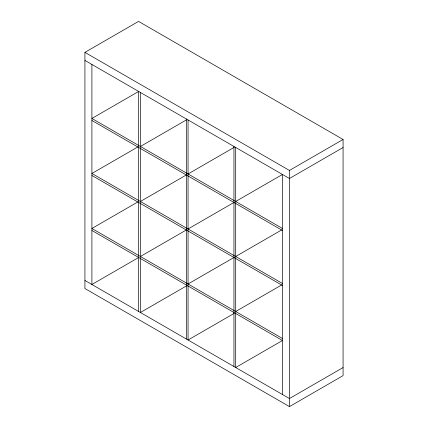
<?xml version="1.0" encoding="UTF-8"?>
<svg xmlns="http://www.w3.org/2000/svg" width="428" height="428" viewBox="0 0 428 428"><rect width="100%" height="100%" fill="white"/><g stroke="black" fill="none" stroke-linecap="round" stroke-linejoin="round"><path stroke-width="0.64" d="M84.926 52.366L138.56 21.4L343.074 139.475L343.074 375.634L289.44 406.6L84.926 288.525L84.926 52.366L289.44 170.446L343.074 139.475M138.619 91.485L91.902 118.454L282.464 228.477M138.041 146.831L91.902 173.468L282.464 283.486M140.411 146.462L186.555 119.824M138.041 201.839L91.902 228.477L282.464 338.5M140.411 201.476L186.555 174.838M188.053 173.971L234.191 147.328M138.619 257.522L91.902 284.497L91.902 64.451M140.411 256.484L186.555 229.847M188.053 228.98L234.191 202.342M235.694 201.476L282.41 174.501M343.074 147.532L289.44 178.497L84.926 60.423M188.053 283.989L234.191 257.351M235.694 256.484L281.833 229.847M186.555 285.867L140.411 312.504L140.411 92.459M235.694 311.498L281.833 284.855M234.191 313.371L188.053 340.009L188.053 119.963M282.41 340.544L235.694 367.513L235.694 147.473M343.074 367.577L289.44 398.543L84.926 280.468M91.902 120.471L282.464 230.489M91.902 175.48L282.464 285.503M91.902 230.489L282.464 340.511M289.44 170.446L289.44 406.6M282.464 174.474L282.464 394.514M233.95 146.462L233.95 366.507M186.308 118.957L186.308 339.003M138.667 91.453L138.667 311.498"/></g></svg>
